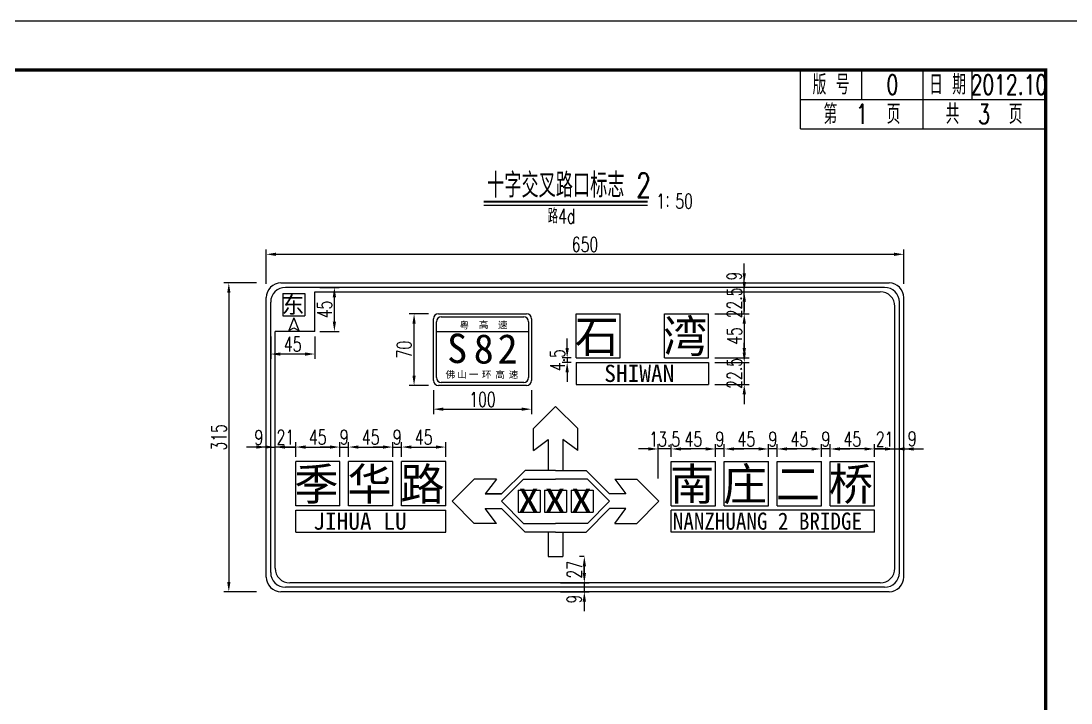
# Model space of a CAD drawing. Extents: x 9922 to 15217, y 1175 to 2938.
# Drawn here: x 13370.7 to 13584.8, y 1502 to 1641.1 of the extents above; entities that cross this region are included whole.
import ezdxf
from ezdxf.enums import TextEntityAlignment as Align

# ---------------------------------------------------------------- set-up
doc = ezdxf.new("R2010")
doc.units = 0
doc.header["$LTSCALE"] = 5
doc.header["$PDMODE"] = 32
doc.header["$PDSIZE"] = 0.3
doc.layers.get('0').update_dxf_attribs({"linetype": 'CONTINUOUS'})
doc.layers.get('DEFPOINTS').update_dxf_attribs({"linetype": 'CONTINUOUS'})
for name, color, linetype in [('2', 7, 'CONTINUOUS'), ('交通标志', 7, 'CONTINUOUS'), ('图框', 7, 'CONTINUOUS'), ('尺寸标注', 4, 'CONTINUOUS'), ('文字字符', 7, 'CONTINUOUS'), ('文字框', 8, 'CONTINUOUS'), ('汉字', 7, 'CONTINUOUS')]:
    doc.layers.add(name, color=color, linetype=linetype)
doc.styles.add('ht', font='SIMHEI.TTF', dxfattribs={"width": 0.4})
doc.styles.get("Standard").update_dxf_attribs({"font": 'simplex1.shx', "width": 0.7, "bigfont": 'hztxt.shx'})
doc.dimstyles.new('1：50', dxfattribs={"dimtxt": 3, "dimasz": 2, "dimexe": 1, "dimexo": 1, "dimgap": 0.5, "dimtad": 1, "dimdec": 3, "dimlfac": 5, "dimdsep": 46, "dimtxsty": 'Standard', "dimcen": 2, "dimclrd": 256, "dimclre": 256, "dimclrt": 256, "dimaunit": 1, "dimadec": 4, "dimazin": 0, "dimtfac": 1, "dimtdec": 3, "dimtix": 1, "dimtmove": 2, "dimatfit": 3, "dimfxl": 0, "dimtolj": 1, "dimtzin": 0, "dimlwd": 0, "dimlwe": 0, "dimarcsym": 0})

# ---------------------------------------------------------------- blocks, each defined once
blk = doc.blocks.new('*D188')
at = {"layer": 'DEFPOINTS', "color": 0, "linetype": 'Continuous'}
for p in [(10799.25, 1524.4), (10802.54, 1522.6), (13870.51, 1522.6)]:
    blk.add_point(p, dxfattribs=at)
at = {"layer": '尺寸标注', "linetype": 'Continuous', "lineweight": 0}
for p, q in [((10802.54, 1526.4), (10802.54, 1528.4)), ((10800.25, 1524.4), (10803.54, 1524.4)), ((10808.54, 1522.6), (10801.54, 1522.6)), ((10802.54, 1524.4), (10802.54, 1522.6)), ((10802.54, 1520.6), (10802.54, 1518.6))]:
    blk.add_line(p, q, dxfattribs=at)
at = {"layer": '尺寸标注', "linetype": 'Continuous'}
for points in [[(10802.2, 1526.4), (10802.87, 1526.4), (10802.54, 1524.4)], [(10802.2, 1520.6), (10802.87, 1520.6), (10802.54, 1522.6)]]:
    blk.add_solid(points, dxfattribs=at)
at = {"layer": '尺寸标注', "linetype": 'Continuous', "insert": (10800.45, 1521.31), "char_height": 3, "attachment_point": 5, "rotation": 90}
blk.add_mtext('\\A1;9', dxfattribs=at)
blk = doc.blocks.new('series')
at = {"width": 0.75}
for tag, height, p in [('页码', 4, (-35, -19)), ('图名', 5, (-220, -282)), ('图号', 5, (-20, -282))]:
    blk.add_attdef(tag, text='', height=height, dxfattribs=at).set_placement(p, align=Align.MIDDLE_CENTER)
blk = doc.blocks.new('*D290')
at = {"layer": 'DEFPOINTS', "color": 0, "linetype": 'Continuous'}
for p in [(13550.67, 1593.52), (13420.67, 1584.67), (13550.67, 1584.67)]:
    blk.add_point(p, dxfattribs=at)
at = {"layer": '尺寸标注', "linetype": 'Continuous', "lineweight": 0}
for p, q in [((13420.67, 1587.52), (13420.67, 1594.52)), ((13422.67, 1593.52), (13548.67, 1593.52)), ((13550.67, 1587.52), (13550.67, 1594.52))]:
    blk.add_line(p, q, dxfattribs=at)
at = {"layer": '尺寸标注', "linetype": 'Continuous'}
for points in [[(13422.67, 1593.86), (13422.67, 1593.19), (13420.67, 1593.52)], [(13548.67, 1593.86), (13548.67, 1593.19), (13550.67, 1593.52)]]:
    blk.add_solid(points, dxfattribs=at)
at = {"layer": '尺寸标注', "linetype": 'Continuous', "insert": (13485.67, 1595.52), "char_height": 3, "attachment_point": 5}
blk.add_mtext('\\A1;650', dxfattribs=at)
blk = doc.blocks.new('*D251')
at = {"layer": 'DEFPOINTS', "color": 0, "linetype": 'Continuous'}
for p in [(13419.66, 1587.67), (13413.03, 1524.67), (13419.66, 1524.67)]:
    blk.add_point(p, dxfattribs=at)
at = {"layer": '尺寸标注', "linetype": 'Continuous', "lineweight": 0}
for p, q in [((13418.66, 1587.67), (13412.03, 1587.67)), ((13413.03, 1585.67), (13413.03, 1526.67)), ((13418.66, 1524.67), (13412.03, 1524.67))]:
    blk.add_line(p, q, dxfattribs=at)
at = {"layer": '尺寸标注', "linetype": 'Continuous'}
for points in [[(13412.7, 1585.67), (13413.37, 1585.67), (13413.03, 1587.67)], [(13412.7, 1526.67), (13413.37, 1526.67), (13413.03, 1524.67)]]:
    blk.add_solid(points, dxfattribs=at)
at = {"layer": '尺寸标注', "linetype": 'Continuous', "insert": (13411.03, 1556.17), "char_height": 3, "attachment_point": 5, "rotation": 90}
blk.add_mtext('\\A1;315', dxfattribs=at)
blk = doc.blocks.new('*D291')
at = {"layer": 'DEFPOINTS', "color": 0, "linetype": 'Continuous'}
for p in [(13422.47, 1554.19), (13420.67, 1551.83), (13422.47, 1551.83)]:
    blk.add_point(p, dxfattribs=at)
at = {"layer": '尺寸标注', "linetype": 'Continuous', "lineweight": 0}
for p, q in [((13420.67, 1552.83), (13420.67, 1555.19)), ((13422.47, 1552.83), (13422.47, 1555.19)), ((13418.67, 1554.19), (13416.67, 1554.19)), ((13420.67, 1554.19), (13422.47, 1554.19)), ((13424.47, 1554.19), (13426.47, 1554.19))]:
    blk.add_line(p, q, dxfattribs=at)
at = {"layer": '尺寸标注', "linetype": 'Continuous'}
for points in [[(13418.67, 1554.52), (13418.67, 1553.86), (13420.67, 1554.19)], [(13424.47, 1554.52), (13424.47, 1553.86), (13422.47, 1554.19)]]:
    blk.add_solid(points, dxfattribs=at)
at = {"layer": '尺寸标注', "linetype": 'Continuous', "insert": (13419.15, 1556.12), "char_height": 3, "attachment_point": 5}
blk.add_mtext('\\A1;9', dxfattribs=at)
blk = doc.blocks.new('*D292')
at = {"layer": 'DEFPOINTS', "color": 0, "linetype": 'Continuous'}
for p in [(13422.47, 1554.19), (13422.47, 1551.22), (13426.67, 1551.22)]:
    blk.add_point(p, dxfattribs=at)
at = {"layer": '尺寸标注', "linetype": 'Continuous', "lineweight": 0}
for p, q in [((13422.47, 1552.22), (13422.47, 1555.19)), ((13426.67, 1552.22), (13426.67, 1555.19)), ((13420.47, 1554.19), (13418.47, 1554.19)), ((13426.67, 1554.19), (13422.47, 1554.19)), ((13428.67, 1554.19), (13430.67, 1554.19))]:
    blk.add_line(p, q, dxfattribs=at)
at = {"layer": '尺寸标注', "linetype": 'Continuous'}
for points in [[(13420.47, 1554.52), (13420.47, 1553.86), (13422.47, 1554.19)], [(13428.67, 1554.52), (13428.67, 1553.86), (13426.67, 1554.19)]]:
    blk.add_solid(points, dxfattribs=at)
at = {"layer": '尺寸标注', "linetype": 'Continuous', "insert": (13424.57, 1556.19), "char_height": 3, "attachment_point": 5}
blk.add_mtext('\\A1;21', dxfattribs=at)
blk = doc.blocks.new('*D293')
at = {"layer": 'DEFPOINTS', "color": 0, "linetype": 'Continuous'}
for p in [(13435.67, 1554.19), (13426.67, 1551.22), (13435.67, 1551.22)]:
    blk.add_point(p, dxfattribs=at)
at = {"layer": '尺寸标注', "linetype": 'Continuous', "lineweight": 0}
for p, q in [((13426.67, 1552.22), (13426.67, 1555.19)), ((13435.67, 1552.22), (13435.67, 1555.19)), ((13428.67, 1554.19), (13433.67, 1554.19))]:
    blk.add_line(p, q, dxfattribs=at)
at = {"layer": '尺寸标注', "linetype": 'Continuous'}
for points in [[(13428.67, 1554.52), (13428.67, 1553.86), (13426.67, 1554.19)], [(13433.67, 1554.52), (13433.67, 1553.86), (13435.67, 1554.19)]]:
    blk.add_solid(points, dxfattribs=at)
at = {"layer": '尺寸标注', "linetype": 'Continuous', "insert": (13431.17, 1556.19), "char_height": 3, "attachment_point": 5}
blk.add_mtext('\\A1;45', dxfattribs=at)
blk = doc.blocks.new('*D294')
at = {"layer": 'DEFPOINTS', "color": 0, "linetype": 'Continuous'}
for p in [(13437.47, 1554.19), (13435.67, 1551.22), (13437.47, 1551.22)]:
    blk.add_point(p, dxfattribs=at)
at = {"layer": '尺寸标注', "linetype": 'Continuous', "lineweight": 0}
for p, q in [((13435.67, 1552.22), (13435.67, 1555.19)), ((13437.47, 1552.22), (13437.47, 1555.19)), ((13433.67, 1554.19), (13431.67, 1554.19)), ((13435.67, 1554.19), (13437.47, 1554.19)), ((13439.47, 1554.19), (13441.47, 1554.19))]:
    blk.add_line(p, q, dxfattribs=at)
at = {"layer": '尺寸标注', "linetype": 'Continuous'}
for points in [[(13433.67, 1554.52), (13433.67, 1553.86), (13435.67, 1554.19)], [(13439.47, 1554.52), (13439.47, 1553.86), (13437.47, 1554.19)]]:
    blk.add_solid(points, dxfattribs=at)
at = {"layer": '尺寸标注', "linetype": 'Continuous', "insert": (13436.57, 1556.19), "char_height": 3, "attachment_point": 5}
blk.add_mtext('\\A1;9', dxfattribs=at)
blk = doc.blocks.new('*D295')
at = {"layer": 'DEFPOINTS', "color": 0, "linetype": 'Continuous'}
for p in [(13446.47, 1554.19), (13437.47, 1551.22), (13446.47, 1551.22)]:
    blk.add_point(p, dxfattribs=at)
at = {"layer": '尺寸标注', "linetype": 'Continuous', "lineweight": 0}
for p, q in [((13437.47, 1552.22), (13437.47, 1555.19)), ((13446.47, 1552.22), (13446.47, 1555.19)), ((13439.47, 1554.19), (13444.47, 1554.19))]:
    blk.add_line(p, q, dxfattribs=at)
at = {"layer": '尺寸标注', "linetype": 'Continuous'}
for points in [[(13439.47, 1554.52), (13439.47, 1553.86), (13437.47, 1554.19)], [(13444.47, 1554.52), (13444.47, 1553.86), (13446.47, 1554.19)]]:
    blk.add_solid(points, dxfattribs=at)
at = {"layer": '尺寸标注', "linetype": 'Continuous', "insert": (13441.97, 1556.19), "char_height": 3, "attachment_point": 5}
blk.add_mtext('\\A1;45', dxfattribs=at)
blk = doc.blocks.new('*D296')
at = {"layer": 'DEFPOINTS', "color": 0, "linetype": 'Continuous'}
for p in [(13448.27, 1554.19), (13446.47, 1551.22), (13448.27, 1551.22)]:
    blk.add_point(p, dxfattribs=at)
at = {"layer": '尺寸标注', "linetype": 'Continuous', "lineweight": 0}
for p, q in [((13446.47, 1552.22), (13446.47, 1555.19)), ((13448.27, 1552.22), (13448.27, 1555.19)), ((13444.47, 1554.19), (13442.47, 1554.19)), ((13446.47, 1554.19), (13448.27, 1554.19)), ((13450.27, 1554.19), (13452.27, 1554.19))]:
    blk.add_line(p, q, dxfattribs=at)
at = {"layer": '尺寸标注', "linetype": 'Continuous'}
for points in [[(13444.47, 1554.52), (13444.47, 1553.86), (13446.47, 1554.19)], [(13450.27, 1554.52), (13450.27, 1553.86), (13448.27, 1554.19)]]:
    blk.add_solid(points, dxfattribs=at)
at = {"layer": '尺寸标注', "linetype": 'Continuous', "insert": (13447.37, 1556.19), "char_height": 3, "attachment_point": 5}
blk.add_mtext('\\A1;9', dxfattribs=at)
blk = doc.blocks.new('*D297')
at = {"layer": 'DEFPOINTS', "color": 0, "linetype": 'Continuous'}
for p in [(13457.27, 1554.19), (13448.27, 1551.22), (13457.27, 1551.22)]:
    blk.add_point(p, dxfattribs=at)
at = {"layer": '尺寸标注', "linetype": 'Continuous', "lineweight": 0}
for p, q in [((13448.27, 1552.22), (13448.27, 1555.19)), ((13457.27, 1552.22), (13457.27, 1555.19)), ((13450.27, 1554.19), (13455.27, 1554.19))]:
    blk.add_line(p, q, dxfattribs=at)
at = {"layer": '尺寸标注', "linetype": 'Continuous'}
for points in [[(13450.27, 1554.52), (13450.27, 1553.86), (13448.27, 1554.19)], [(13455.27, 1554.52), (13455.27, 1553.86), (13457.27, 1554.19)]]:
    blk.add_solid(points, dxfattribs=at)
at = {"layer": '尺寸标注', "linetype": 'Continuous', "insert": (13452.77, 1556.19), "char_height": 3, "attachment_point": 5}
blk.add_mtext('\\A1;45', dxfattribs=at)
blk = doc.blocks.new('*D298')
at = {"layer": 'DEFPOINTS', "color": 0, "linetype": 'Continuous'}
for p in [(13485.53, 1531.87), (13479.67, 1526.47), (13485.53, 1526.47)]:
    blk.add_point(p, dxfattribs=at)
at = {"layer": '尺寸标注', "linetype": 'Continuous', "lineweight": 0}
for p, q in [((13485.53, 1531.87), (13484.53, 1531.87)), ((13485.53, 1529.87), (13485.53, 1528.47)), ((13480.67, 1526.47), (13486.53, 1526.47))]:
    blk.add_line(p, q, dxfattribs=at)
at = {"layer": '尺寸标注', "linetype": 'Continuous'}
for points in [[(13485.2, 1529.87), (13485.87, 1529.87), (13485.53, 1531.87)], [(13485.2, 1528.47), (13485.87, 1528.47), (13485.53, 1526.47)]]:
    blk.add_solid(points, dxfattribs=at)
at = {"layer": '尺寸标注', "linetype": 'Continuous', "insert": (13483.53, 1529.17), "char_height": 3, "attachment_point": 5, "rotation": 90}
blk.add_mtext('\\A1;27', dxfattribs=at)
blk = doc.blocks.new('*D299')
at = {"layer": 'DEFPOINTS', "color": 0, "linetype": 'Continuous'}
for p in [(13479.67, 1524.67), (13485.53, 1526.47), (13485.53, 1524.67)]:
    blk.add_point(p, dxfattribs=at)
at = {"layer": '尺寸标注', "linetype": 'Continuous', "lineweight": 0}
for p, q in [((13485.53, 1528.47), (13485.53, 1530.47)), ((13480.67, 1524.67), (13486.53, 1524.67)), ((13485.53, 1526.47), (13484.53, 1526.47)), ((13485.53, 1526.47), (13485.53, 1524.67)), ((13485.53, 1522.67), (13485.53, 1520.67))]:
    blk.add_line(p, q, dxfattribs=at)
at = {"layer": '尺寸标注', "linetype": 'Continuous'}
for points in [[(13485.2, 1528.47), (13485.87, 1528.47), (13485.53, 1526.47)], [(13485.2, 1522.67), (13485.87, 1522.67), (13485.53, 1524.67)]]:
    blk.add_solid(points, dxfattribs=at)
at = {"layer": '尺寸标注', "linetype": 'Continuous', "insert": (13483.45, 1523.18), "char_height": 3, "attachment_point": 5, "rotation": 90}
blk.add_mtext('\\A1;9', dxfattribs=at)
blk = doc.blocks.new('*D300')
at = {"layer": 'DEFPOINTS', "color": 0, "linetype": 'Continuous'}
for p in [(13510.86, 1585.87), (13518.14, 1585.87), (13510.86, 1581.37)]:
    blk.add_point(p, dxfattribs=at)
at = {"layer": '尺寸标注', "linetype": 'Continuous', "lineweight": 0}
for p, q in [((13518.14, 1587.87), (13518.14, 1589.87)), ((13512.14, 1585.87), (13519.14, 1585.87)), ((13518.14, 1581.37), (13518.14, 1585.87)), ((13512.14, 1581.37), (13519.14, 1581.37)), ((13518.14, 1579.37), (13518.14, 1577.37))]:
    blk.add_line(p, q, dxfattribs=at)
at = {"layer": '尺寸标注', "linetype": 'Continuous'}
for points in [[(13517.81, 1587.87), (13518.48, 1587.87), (13518.14, 1585.87)], [(13517.81, 1579.37), (13518.48, 1579.37), (13518.14, 1581.37)]]:
    blk.add_solid(points, dxfattribs=at)
at = {"layer": '尺寸标注', "linetype": 'Continuous', "insert": (13516.14, 1583.62), "char_height": 3, "attachment_point": 5, "rotation": 90}
blk.add_mtext('\\A1;22.5', dxfattribs=at)
blk = doc.blocks.new('*D301')
at = {"layer": 'DEFPOINTS', "color": 0, "linetype": 'Continuous'}
for p in [(13510.86, 1581.37), (13510.86, 1572.37), (13518.14, 1572.37)]:
    blk.add_point(p, dxfattribs=at)
at = {"layer": '尺寸标注', "linetype": 'Continuous', "lineweight": 0}
for p, q in [((13512.14, 1581.37), (13519.14, 1581.37)), ((13518.14, 1579.37), (13518.14, 1574.37)), ((13512.14, 1572.37), (13519.14, 1572.37))]:
    blk.add_line(p, q, dxfattribs=at)
at = {"layer": '尺寸标注', "linetype": 'Continuous'}
for points in [[(13517.81, 1579.37), (13518.48, 1579.37), (13518.14, 1581.37)], [(13517.81, 1574.37), (13518.48, 1574.37), (13518.14, 1572.37)]]:
    blk.add_solid(points, dxfattribs=at)
at = {"layer": '尺寸标注', "linetype": 'Continuous', "insert": (13516.14, 1576.87), "char_height": 3, "attachment_point": 5, "rotation": 90}
blk.add_mtext('\\A1;45', dxfattribs=at)
blk = doc.blocks.new('*D302')
at = {"layer": 'DEFPOINTS', "color": 0, "linetype": 'Continuous'}
for p in [(13510.86, 1571.47), (13510.86, 1566.97), (13518.14, 1566.97)]:
    blk.add_point(p, dxfattribs=at)
at = {"layer": '尺寸标注', "linetype": 'Continuous', "lineweight": 0}
for p, q in [((13518.14, 1573.47), (13518.14, 1575.47)), ((13512.14, 1571.47), (13519.14, 1571.47)), ((13518.14, 1571.47), (13518.14, 1566.97)), ((13512.14, 1566.97), (13519.14, 1566.97)), ((13518.14, 1564.97), (13518.14, 1562.97))]:
    blk.add_line(p, q, dxfattribs=at)
at = {"layer": '尺寸标注', "linetype": 'Continuous'}
for points in [[(13517.81, 1573.47), (13518.48, 1573.47), (13518.14, 1571.47)], [(13517.81, 1564.97), (13518.48, 1564.97), (13518.14, 1566.97)]]:
    blk.add_solid(points, dxfattribs=at)
at = {"layer": '尺寸标注', "linetype": 'Continuous', "insert": (13516.14, 1569.22), "char_height": 3, "attachment_point": 5, "rotation": 90}
blk.add_mtext('\\A1;22.5', dxfattribs=at)
blk = doc.blocks.new('*D303')
at = {"layer": 'DEFPOINTS', "color": 0, "linetype": 'Continuous'}
for p in [(13483.86, 1572.37), (13482.03, 1571.47), (13483.86, 1571.47)]:
    blk.add_point(p, dxfattribs=at)
at = {"layer": '尺寸标注', "linetype": 'Continuous', "lineweight": 0}
for p, q in [((13482.03, 1574.37), (13482.03, 1576.37)), ((13482.86, 1572.37), (13481.03, 1572.37)), ((13482.03, 1572.37), (13482.03, 1571.47)), ((13482.86, 1571.47), (13481.03, 1571.47)), ((13482.03, 1569.47), (13482.03, 1567.47))]:
    blk.add_line(p, q, dxfattribs=at)
at = {"layer": '尺寸标注', "linetype": 'Continuous'}
for points in [[(13481.69, 1574.37), (13482.36, 1574.37), (13482.03, 1572.37)], [(13481.69, 1569.47), (13482.36, 1569.47), (13482.03, 1571.47)]]:
    blk.add_solid(points, dxfattribs=at)
at = {"layer": '尺寸标注', "linetype": 'Continuous', "insert": (13480.03, 1571.92), "char_height": 3, "attachment_point": 5, "rotation": 90}
blk.add_mtext('\\A1;4.5', dxfattribs=at)
blk = doc.blocks.new('*D252')
at = {"layer": 'DEFPOINTS', "color": 0, "linetype": 'Continuous'}
for p in [(13450.81, 1581.37), (13454.76, 1581.37), (13454.76, 1566.78)]:
    blk.add_point(p, dxfattribs=at)
at = {"layer": '尺寸标注', "linetype": 'Continuous', "lineweight": 0}
for p, q in [((13453.76, 1581.37), (13449.81, 1581.37)), ((13450.81, 1568.78), (13450.81, 1579.37)), ((13453.76, 1566.78), (13449.81, 1566.78))]:
    blk.add_line(p, q, dxfattribs=at)
at = {"layer": '尺寸标注', "linetype": 'Continuous'}
for points in [[(13450.48, 1579.37), (13451.14, 1579.37), (13450.81, 1581.37)], [(13450.48, 1568.78), (13451.14, 1568.78), (13450.81, 1566.78)]]:
    blk.add_solid(points, dxfattribs=at)
at = {"layer": '尺寸标注', "linetype": 'Continuous', "insert": (13448.81, 1574.08), "char_height": 3, "attachment_point": 5, "rotation": 90}
blk.add_mtext('\\A1;70', dxfattribs=at)
blk = doc.blocks.new('*D253')
at = {"layer": 'DEFPOINTS', "color": 0, "linetype": 'Continuous'}
for p in [(13454.76, 1566.78), (13474.76, 1566.77), (13474.76, 1561.92)]:
    blk.add_point(p, dxfattribs=at)
at = {"layer": '尺寸标注', "linetype": 'Continuous', "lineweight": 0}
for p, q in [((13454.76, 1565.78), (13454.76, 1560.92)), ((13474.76, 1565.77), (13474.76, 1560.92)), ((13456.76, 1561.92), (13472.76, 1561.92))]:
    blk.add_line(p, q, dxfattribs=at)
at = {"layer": '尺寸标注', "linetype": 'Continuous'}
for points in [[(13456.76, 1562.25), (13456.76, 1561.59), (13454.76, 1561.92)], [(13472.76, 1562.25), (13472.76, 1561.59), (13474.76, 1561.92)]]:
    blk.add_solid(points, dxfattribs=at)
at = {"layer": '尺寸标注', "linetype": 'Continuous', "insert": (13464.76, 1563.92), "char_height": 3, "attachment_point": 5}
blk.add_mtext('\\A1;100', dxfattribs=at)
blk = doc.blocks.new('*D304')
at = {"layer": 'DEFPOINTS', "color": 0, "linetype": 'Continuous'}
for p in [(13430.57, 1586.77), (13434.56, 1586.77), (13430.57, 1577.77)]:
    blk.add_point(p, dxfattribs=at)
at = {"layer": '尺寸标注', "linetype": 'Continuous', "lineweight": 0}
for p, q in [((13431.57, 1586.77), (13435.56, 1586.77)), ((13434.56, 1579.77), (13434.56, 1584.77)), ((13431.57, 1577.77), (13435.56, 1577.77))]:
    blk.add_line(p, q, dxfattribs=at)
at = {"layer": '尺寸标注', "linetype": 'Continuous'}
for points in [[(13434.23, 1584.77), (13434.89, 1584.77), (13434.56, 1586.77)], [(13434.23, 1579.77), (13434.89, 1579.77), (13434.56, 1577.77)]]:
    blk.add_solid(points, dxfattribs=at)
at = {"layer": '尺寸标注', "linetype": 'Continuous', "insert": (13432.56, 1582.27), "char_height": 3, "attachment_point": 5, "rotation": 90}
blk.add_mtext('\\A1;45', dxfattribs=at)
blk = doc.blocks.new('*D305')
at = {"layer": 'DEFPOINTS', "color": 0, "linetype": 'Continuous'}
for p in [(13421.57, 1577.77), (13430.57, 1577.77), (13421.57, 1573.17)]:
    blk.add_point(p, dxfattribs=at)
at = {"layer": '尺寸标注', "linetype": 'Continuous', "lineweight": 0}
for p, q in [((13421.57, 1576.77), (13421.57, 1572.17)), ((13430.57, 1576.77), (13430.57, 1572.17)), ((13428.57, 1573.17), (13423.57, 1573.17))]:
    blk.add_line(p, q, dxfattribs=at)
at = {"layer": '尺寸标注', "linetype": 'Continuous'}
for points in [[(13423.57, 1573.5), (13423.57, 1572.83), (13421.57, 1573.17)], [(13428.57, 1573.5), (13428.57, 1572.83), (13430.57, 1573.17)]]:
    blk.add_solid(points, dxfattribs=at)
at = {"layer": '尺寸标注', "linetype": 'Continuous', "insert": (13426.07, 1575.17), "char_height": 3, "attachment_point": 5}
blk.add_mtext('\\A1;45', dxfattribs=at)
blk = doc.blocks.new('*D259')
at = {"layer": 'DEFPOINTS', "color": 0, "linetype": 'Continuous'}
for p in [(13510.67, 1587.67), (13518.14, 1587.67), (13510.67, 1585.87)]:
    blk.add_point(p, dxfattribs=at)
at = {"layer": '尺寸标注', "linetype": 'Continuous', "lineweight": 0}
for p, q in [((13518.14, 1589.67), (13518.14, 1591.67)), ((13512.14, 1587.67), (13519.14, 1587.67)), ((13518.14, 1585.87), (13518.14, 1587.67)), ((13512.14, 1585.87), (13519.14, 1585.87)), ((13518.14, 1583.87), (13518.14, 1581.87))]:
    blk.add_line(p, q, dxfattribs=at)
at = {"layer": '尺寸标注', "linetype": 'Continuous'}
for points in [[(13517.81, 1589.67), (13518.48, 1589.67), (13518.14, 1587.67)], [(13517.81, 1583.87), (13518.48, 1583.87), (13518.14, 1585.87)]]:
    blk.add_solid(points, dxfattribs=at)
at = {"layer": '尺寸标注', "linetype": 'Continuous', "insert": (13516.11, 1589.08), "char_height": 3, "attachment_point": 5, "rotation": 90}
blk.add_mtext('\\A1;9', dxfattribs=at)
blk = doc.blocks.new('123')
at = {"layer": '图框'}
blk.add_lwpolyline([(10930.16, 1893.64), (10930.16, 2190.64), (10510.16, 2190.64), (10510.16, 1893.64)], close=True, dxfattribs=at)
blk = doc.blocks.new('*D439')
at = {"layer": 'DEFPOINTS', "color": 0, "linetype": 'Continuous'}
for p in [(13548.87, 1553.8), (13544.67, 1551.22), (13548.87, 1551.22)]:
    blk.add_point(p, dxfattribs=at)
at = {"layer": '尺寸标注', "linetype": 'Continuous', "lineweight": 0}
for p, q in [((13544.67, 1552.22), (13544.67, 1554.8)), ((13548.87, 1552.22), (13548.87, 1554.8)), ((13542.67, 1553.8), (13540.67, 1553.8)), ((13544.67, 1553.8), (13548.87, 1553.8)), ((13550.87, 1553.8), (13552.87, 1553.8))]:
    blk.add_line(p, q, dxfattribs=at)
at = {"layer": '尺寸标注', "linetype": 'Continuous'}
for points in [[(13542.67, 1554.13), (13542.67, 1553.47), (13544.67, 1553.8)], [(13550.87, 1554.13), (13550.87, 1553.47), (13548.87, 1553.8)]]:
    blk.add_solid(points, dxfattribs=at)
at = {"layer": '尺寸标注', "linetype": 'Continuous', "insert": (13546.77, 1555.8), "char_height": 3, "attachment_point": 5}
blk.add_mtext('\\A1;21', dxfattribs=at)
blk = doc.blocks.new('*D440')
at = {"layer": 'DEFPOINTS', "color": 0, "linetype": 'Continuous'}
for p in [(13535.67, 1553.8), (13535.67, 1551.22), (13544.67, 1551.22)]:
    blk.add_point(p, dxfattribs=at)
at = {"layer": '尺寸标注', "linetype": 'Continuous', "lineweight": 0}
for p, q in [((13535.67, 1552.22), (13535.67, 1554.8)), ((13544.67, 1552.22), (13544.67, 1554.8)), ((13542.67, 1553.8), (13537.67, 1553.8))]:
    blk.add_line(p, q, dxfattribs=at)
at = {"layer": '尺寸标注', "linetype": 'Continuous'}
for points in [[(13537.67, 1554.13), (13537.67, 1553.47), (13535.67, 1553.8)], [(13542.67, 1554.13), (13542.67, 1553.47), (13544.67, 1553.8)]]:
    blk.add_solid(points, dxfattribs=at)
at = {"layer": '尺寸标注', "linetype": 'Continuous', "insert": (13540.17, 1555.8), "char_height": 3, "attachment_point": 5}
blk.add_mtext('\\A1;45', dxfattribs=at)
blk = doc.blocks.new('*D441')
at = {"layer": 'DEFPOINTS', "color": 0, "linetype": 'Continuous'}
for p in [(13533.87, 1553.8), (13533.87, 1551.22), (13535.67, 1551.22)]:
    blk.add_point(p, dxfattribs=at)
at = {"layer": '尺寸标注', "linetype": 'Continuous', "lineweight": 0}
for p, q in [((13533.87, 1552.22), (13533.87, 1554.8)), ((13535.67, 1552.22), (13535.67, 1554.8)), ((13531.87, 1553.8), (13529.87, 1553.8)), ((13535.67, 1553.8), (13533.87, 1553.8)), ((13537.67, 1553.8), (13539.67, 1553.8))]:
    blk.add_line(p, q, dxfattribs=at)
at = {"layer": '尺寸标注', "linetype": 'Continuous'}
for points in [[(13531.87, 1554.13), (13531.87, 1553.47), (13533.87, 1553.8)], [(13537.67, 1554.13), (13537.67, 1553.47), (13535.67, 1553.8)]]:
    blk.add_solid(points, dxfattribs=at)
at = {"layer": '尺寸标注', "linetype": 'Continuous', "insert": (13534.77, 1555.8), "char_height": 3, "attachment_point": 5}
blk.add_mtext('\\A1;9', dxfattribs=at)
blk = doc.blocks.new('*D442')
at = {"layer": 'DEFPOINTS', "color": 0, "linetype": 'Continuous'}
for p in [(13524.87, 1553.8), (13524.87, 1551.22), (13533.87, 1551.22)]:
    blk.add_point(p, dxfattribs=at)
at = {"layer": '尺寸标注', "linetype": 'Continuous', "lineweight": 0}
for p, q in [((13524.87, 1552.22), (13524.87, 1554.8)), ((13533.87, 1552.22), (13533.87, 1554.8)), ((13531.87, 1553.8), (13526.87, 1553.8))]:
    blk.add_line(p, q, dxfattribs=at)
at = {"layer": '尺寸标注', "linetype": 'Continuous'}
for points in [[(13526.87, 1554.13), (13526.87, 1553.47), (13524.87, 1553.8)], [(13531.87, 1554.13), (13531.87, 1553.47), (13533.87, 1553.8)]]:
    blk.add_solid(points, dxfattribs=at)
at = {"layer": '尺寸标注', "linetype": 'Continuous', "insert": (13529.37, 1555.8), "char_height": 3, "attachment_point": 5}
blk.add_mtext('\\A1;45', dxfattribs=at)
blk = doc.blocks.new('*D443')
at = {"layer": 'DEFPOINTS', "color": 0, "linetype": 'Continuous'}
for p in [(13523.07, 1553.8), (13523.07, 1551.22), (13524.87, 1551.22)]:
    blk.add_point(p, dxfattribs=at)
at = {"layer": '尺寸标注', "linetype": 'Continuous', "lineweight": 0}
for p, q in [((13523.07, 1552.22), (13523.07, 1554.8)), ((13524.87, 1552.22), (13524.87, 1554.8)), ((13521.07, 1553.8), (13519.07, 1553.8)), ((13524.87, 1553.8), (13523.07, 1553.8)), ((13526.87, 1553.8), (13528.87, 1553.8))]:
    blk.add_line(p, q, dxfattribs=at)
at = {"layer": '尺寸标注', "linetype": 'Continuous'}
for points in [[(13521.07, 1554.13), (13521.07, 1553.47), (13523.07, 1553.8)], [(13526.87, 1554.13), (13526.87, 1553.47), (13524.87, 1553.8)]]:
    blk.add_solid(points, dxfattribs=at)
at = {"layer": '尺寸标注', "linetype": 'Continuous', "insert": (13523.97, 1555.8), "char_height": 3, "attachment_point": 5}
blk.add_mtext('\\A1;9', dxfattribs=at)
blk = doc.blocks.new('*D444')
at = {"layer": 'DEFPOINTS', "color": 0, "linetype": 'Continuous'}
for p in [(13514.07, 1553.8), (13514.07, 1551.22), (13523.07, 1551.22)]:
    blk.add_point(p, dxfattribs=at)
at = {"layer": '尺寸标注', "linetype": 'Continuous', "lineweight": 0}
for p, q in [((13514.07, 1552.22), (13514.07, 1554.8)), ((13523.07, 1552.22), (13523.07, 1554.8)), ((13521.07, 1553.8), (13516.07, 1553.8))]:
    blk.add_line(p, q, dxfattribs=at)
at = {"layer": '尺寸标注', "linetype": 'Continuous'}
for points in [[(13516.07, 1554.13), (13516.07, 1553.47), (13514.07, 1553.8)], [(13521.07, 1554.13), (13521.07, 1553.47), (13523.07, 1553.8)]]:
    blk.add_solid(points, dxfattribs=at)
at = {"layer": '尺寸标注', "linetype": 'Continuous', "insert": (13518.57, 1555.8), "char_height": 3, "attachment_point": 5}
blk.add_mtext('\\A1;45', dxfattribs=at)
blk = doc.blocks.new('*D445')
at = {"layer": 'DEFPOINTS', "color": 0, "linetype": 'Continuous'}
for p in [(13512.27, 1553.8), (13512.27, 1551.22), (13514.07, 1551.22)]:
    blk.add_point(p, dxfattribs=at)
at = {"layer": '尺寸标注', "linetype": 'Continuous', "lineweight": 0}
for p, q in [((13512.27, 1552.22), (13512.27, 1554.8)), ((13514.07, 1552.22), (13514.07, 1554.8)), ((13510.27, 1553.8), (13508.27, 1553.8)), ((13514.07, 1553.8), (13512.27, 1553.8)), ((13516.07, 1553.8), (13518.07, 1553.8))]:
    blk.add_line(p, q, dxfattribs=at)
at = {"layer": '尺寸标注', "linetype": 'Continuous'}
for points in [[(13510.27, 1554.13), (13510.27, 1553.47), (13512.27, 1553.8)], [(13516.07, 1554.13), (13516.07, 1553.47), (13514.07, 1553.8)]]:
    blk.add_solid(points, dxfattribs=at)
at = {"layer": '尺寸标注', "linetype": 'Continuous', "insert": (13513.17, 1555.8), "char_height": 3, "attachment_point": 5}
blk.add_mtext('\\A1;9', dxfattribs=at)
blk = doc.blocks.new('*D446')
at = {"layer": 'DEFPOINTS', "color": 0, "linetype": 'Continuous'}
for p in [(13503.27, 1553.8), (13503.27, 1551.22), (13512.27, 1551.22)]:
    blk.add_point(p, dxfattribs=at)
at = {"layer": '尺寸标注', "linetype": 'Continuous', "lineweight": 0}
for p, q in [((13503.27, 1552.22), (13503.27, 1554.8)), ((13512.27, 1552.22), (13512.27, 1554.8)), ((13510.27, 1553.8), (13505.27, 1553.8))]:
    blk.add_line(p, q, dxfattribs=at)
at = {"layer": '尺寸标注', "linetype": 'Continuous'}
for points in [[(13505.27, 1554.13), (13505.27, 1553.47), (13503.27, 1553.8)], [(13510.27, 1554.13), (13510.27, 1553.47), (13512.27, 1553.8)]]:
    blk.add_solid(points, dxfattribs=at)
at = {"layer": '尺寸标注', "linetype": 'Continuous', "insert": (13507.77, 1555.8), "char_height": 3, "attachment_point": 5}
blk.add_mtext('\\A1;45', dxfattribs=at)
blk = doc.blocks.new('*D447')
at = {"layer": 'DEFPOINTS', "color": 0, "linetype": 'Continuous'}
for p in [(13500.57, 1553.8), (13503.27, 1551.22), (13500.57, 1543.12)]:
    blk.add_point(p, dxfattribs=at)
at = {"layer": '尺寸标注', "linetype": 'Continuous', "lineweight": 0}
for p, q in [((13500.57, 1547.8), (13500.57, 1554.8)), ((13503.27, 1552.22), (13503.27, 1554.8)), ((13498.57, 1553.8), (13496.57, 1553.8)), ((13503.27, 1553.8), (13500.57, 1553.8)), ((13505.27, 1553.8), (13507.27, 1553.8))]:
    blk.add_line(p, q, dxfattribs=at)
at = {"layer": '尺寸标注', "linetype": 'Continuous'}
for points in [[(13498.57, 1554.13), (13498.57, 1553.47), (13500.57, 1553.8)], [(13505.27, 1554.13), (13505.27, 1553.47), (13503.27, 1553.8)]]:
    blk.add_solid(points, dxfattribs=at)
at = {"layer": '尺寸标注', "linetype": 'Continuous', "insert": (13501.92, 1555.8), "char_height": 3, "attachment_point": 5}
blk.add_mtext('\\A1;13.5', dxfattribs=at)
blk = doc.blocks.new('*D438')
at = {"layer": 'DEFPOINTS', "color": 0, "linetype": 'Continuous'}
for p in [(13550.67, 1553.8), (13548.87, 1551.31), (13550.67, 1551.31)]:
    blk.add_point(p, dxfattribs=at)
at = {"layer": '尺寸标注', "linetype": 'Continuous', "lineweight": 0}
for p, q in [((13548.87, 1552.31), (13548.87, 1554.8)), ((13550.67, 1552.31), (13550.67, 1554.8)), ((13546.87, 1553.8), (13544.87, 1553.8)), ((13548.87, 1553.8), (13550.67, 1553.8)), ((13552.67, 1553.8), (13554.67, 1553.8))]:
    blk.add_line(p, q, dxfattribs=at)
at = {"layer": '尺寸标注', "linetype": 'Continuous'}
for points in [[(13546.87, 1554.13), (13546.87, 1553.47), (13548.87, 1553.8)], [(13552.67, 1554.13), (13552.67, 1553.47), (13550.67, 1553.8)]]:
    blk.add_solid(points, dxfattribs=at)
at = {"layer": '尺寸标注', "linetype": 'Continuous', "insert": (13552.41, 1555.86), "char_height": 3, "attachment_point": 5}
blk.add_mtext('\\A1;9', dxfattribs=at)

msp = doc.modelspace()

# ---------------------------------------------------------------- linework, layer by layer
at = {"layer": '交通标志', "linetype": 'Continuous'}
for p, q in [((13423.67054, 1587.67326), (13547.67054, 1587.67326)), ((13546.77054, 1586.77326), (13424.57054, 1586.77326)), ((13420.67054, 1527.67326), (13420.67054, 1584.67326)), ((13430.57054, 1585.87326), (13545.87054, 1585.87326)), ((13430.57054, 1577.77326), (13430.57054, 1585.87326)), ((13550.67054, 1527.67326), (13550.67054, 1584.67326)), ((13421.57054, 1528.57326), (13421.57054, 1583.77326)), ((13548.87054, 1529.47326), (13548.87054, 1582.87326)), ((13549.77054, 1528.57326), (13549.77054, 1583.77326)), ((13426.28483, 1580.57621), (13425.27093, 1577.99536)), ((13426.28483, 1580.57621), (13427.29872, 1577.99536)), ((13454.76434, 1567.77326), (13454.76434, 1580.37326)), ((13455.76434, 1581.37326), (13473.76434, 1581.37326)), ((13456.36434, 1580.77326), (13473.16434, 1580.77326)), ((13474.76434, 1580.37326), (13474.76434, 1567.77326)), ((13425.27093, 1577.99536), (13426.28483, 1578.4913)), ((13426.28483, 1578.4913), (13427.29872, 1577.99536)), ((13455.36434, 1568.37326), (13455.36434, 1579.77326)), ((13474.16434, 1579.77326), (13474.16434, 1568.37326)), ((13430.57054, 1577.77326), (13422.47054, 1577.77326)), ((13422.47054, 1529.47326), (13422.47054, 1577.77326)), ((13455.36434, 1577.77326), (13474.16434, 1577.77326)), ((13473.16434, 1567.37326), (13456.36434, 1567.37326)), ((13473.76434, 1566.77326), (13455.76434, 1566.77326)), ((13479.67054, 1562.47326), (13475.17054, 1557.97326)), ((13479.67054, 1562.47326), (13484.17054, 1557.97326)), ((13475.17054, 1553.47326), (13475.17054, 1557.97326)), ((13484.17054, 1553.47326), (13484.17054, 1557.97326)), ((13475.17054, 1553.47326), (13478.17054, 1555.72326)), ((13478.17054, 1555.72326), (13478.17054, 1549.42326)), ((13481.17054, 1555.72326), (13481.17054, 1549.42326)), ((13484.17054, 1553.47326), (13481.17054, 1555.72326)), ((13468.64554, 1544.62326), (13473.44554, 1549.42326)), ((13479.67054, 1549.42326), (13473.44554, 1549.42326)), ((13479.67054, 1549.42326), (13485.89554, 1549.42326)), ((13490.69554, 1544.62326), (13485.89554, 1549.42326)), ((13458.59054, 1543.12326), (13463.09054, 1547.62326)), ((13467.59054, 1547.62326), (13463.09054, 1547.62326)), ((13467.59054, 1547.62326), (13463.09054, 1547.62326)), ((13467.59054, 1547.62326), (13465.34054, 1544.62326)), ((13468.64554, 1543.12326), (13473.14554, 1547.62326)), ((13473.14554, 1547.62326), (13479.67054, 1547.62326)), ((13473.14554, 1547.62326), (13479.67054, 1547.62326)), ((13486.19554, 1547.62326), (13479.67054, 1547.62326)), ((13490.69554, 1543.12326), (13486.19554, 1547.62326)), ((13491.75054, 1547.62326), (13496.25054, 1547.62326)), ((13491.75054, 1547.62326), (13496.25054, 1547.62326)), ((13491.75054, 1547.62326), (13494.00054, 1544.62326)), ((13500.75054, 1543.12326), (13496.25054, 1547.62326)), ((13465.34054, 1544.62326), (13468.64554, 1544.62326)), ((13494.00054, 1544.62326), (13490.69554, 1544.62326)), ((13458.59054, 1543.12326), (13463.09054, 1538.62326)), ((13468.64554, 1543.12326), (13473.14554, 1538.62326)), ((13490.69554, 1543.12326), (13486.19554, 1538.62326)), ((13500.75054, 1543.12326), (13496.25054, 1538.62326)), ((13465.34054, 1541.62326), (13468.64554, 1541.62326)), ((13467.59054, 1538.62326), (13465.34054, 1541.62326)), ((13468.64554, 1541.62326), (13473.44554, 1536.82326)), ((13490.69554, 1541.62326), (13485.89554, 1536.82326)), ((13494.00054, 1541.62326), (13490.69554, 1541.62326)), ((13491.75054, 1538.62326), (13494.00054, 1541.62326)), ((13467.59054, 1538.62326), (13463.09054, 1538.62326)), ((13467.59054, 1538.62326), (13463.09054, 1538.62326)), ((13473.14554, 1538.62326), (13479.67054, 1538.62326)), ((13486.19554, 1538.62326), (13479.67054, 1538.62326)), ((13491.75054, 1538.62326), (13496.25054, 1538.62326)), ((13491.75054, 1538.62326), (13496.25054, 1538.62326)), ((13479.67054, 1536.82326), (13473.44554, 1536.82326)), ((13478.17054, 1536.82326), (13478.17054, 1531.87326)), ((13479.67054, 1536.82326), (13485.89554, 1536.82326)), ((13481.17054, 1536.82326), (13481.17054, 1531.87326)), ((13478.17054, 1531.87326), (13481.17054, 1531.87326)), ((13547.67054, 1524.67326), (13423.67054, 1524.67326)), ((13546.77054, 1525.57326), (13424.57054, 1525.57326)), ((13545.87054, 1526.47326), (13425.47054, 1526.47326))]:
    msp.add_line(p, q, dxfattribs=at)
for centre, radius, start, end in [((13423.67054, 1584.67326), 3, 90, 180), ((13424.57054, 1583.77326), 3, 90, 180), ((13546.77054, 1583.77326), 3, 0, 90), ((13547.67054, 1584.67326), 3, 0, 90), ((13545.87054, 1582.87326), 3, 0, 90), ((13455.76434, 1580.37326), 1, 90, 180), ((13456.36434, 1579.77326), 1, 90, 180), ((13473.16434, 1579.77326), 1, 0, 90), ((13473.76434, 1580.37326), 1, 0, 90), ((13455.76434, 1567.77326), 1, 180, 270), ((13456.36434, 1568.37326), 1, 180, 270), ((13473.16434, 1568.37326), 1, 270, 0), ((13473.76434, 1567.77326), 1, 270, 0), ((13425.47054, 1529.47326), 3, 180, 270), ((13545.87054, 1529.47326), 3, 270, 0), ((13423.67054, 1527.67326), 3, 180, 270), ((13424.57054, 1528.57326), 3, 180, 270), ((13546.77054, 1528.57326), 3, 270, 0), ((13547.67054, 1527.67326), 3, 270, 0)]:
    msp.add_arc(centre, radius, start, end, dxfattribs=at)
at = {"layer": '图框'}
for p, q in [((13529.59699, 1619.13132), (13529.59699, 1631.13132)), ((13542.09699, 1625.13132), (13542.09699, 1631.13132)), ((13554.59699, 1625.13132), (13554.59699, 1631.13132)), ((13564.59699, 1625.13132), (13564.59699, 1631.13132)), ((13529.59699, 1625.13132), (13579.59699, 1625.13132)), ((13554.59699, 1619.13132), (13554.59699, 1625.13132)), ((13529.59699, 1619.13132), (13579.59699, 1619.13132))]:
    msp.add_line(p, q, dxfattribs=at)
at = {"layer": '图框', "linetype": 'Continuous'}
msp.add_line((13468.64554, 1544.62326), (13465.34054, 1544.62326), dxfattribs=at)
at = {"layer": '图框', "const_width": 0.7}
msp.add_lwpolyline([(13579.59699, 1631.13132), (13199.59699, 1631.13132), (13199.59699, 1354.13132), (13579.59699, 1354.13132), (13579.59699, 1631.13132)], dxfattribs=at)
at = {"layer": '尺寸标注', "color": 7, "linetype": 'Continuous'}
msp.add_line((13465.00759, 1603.55471), (13498.41404, 1603.55471), dxfattribs=at)
at = {"layer": '尺寸标注', "color": 7, "linetype": 'Continuous', "const_width": 0.4}
msp.add_lwpolyline([(13465.00759, 1604.27471), (13498.41404, 1604.27471)], dxfattribs=at)
at = {"layer": '文字框', "linetype": 'Continuous'}
for p, q in [((13424.03483, 1585.49933), (13424.03483, 1580.99933)), ((13424.03483, 1585.49933), (13428.53483, 1585.49933)), ((13428.53483, 1585.49933), (13428.53483, 1580.99933)), ((13424.03483, 1580.99933), (13428.53483, 1580.99933)), ((13483.86038, 1581.37326), (13492.86038, 1581.37326)), ((13483.86038, 1572.37326), (13483.86038, 1581.37326)), ((13492.86038, 1572.37326), (13492.86038, 1581.37326)), ((13501.86038, 1581.37326), (13510.86038, 1581.37326)), ((13501.86038, 1572.37326), (13501.86038, 1581.37326)), ((13510.86038, 1572.37326), (13510.86038, 1581.37326)), ((13483.86038, 1572.37326), (13492.86038, 1572.37326)), ((13501.86038, 1572.37326), (13510.86038, 1572.37326)), ((13483.86038, 1571.47326), (13483.86038, 1566.97326)), ((13483.86038, 1571.47326), (13510.86038, 1571.47326)), ((13510.86038, 1571.47326), (13510.86038, 1566.97326)), ((13483.86038, 1566.97326), (13510.86038, 1566.97326)), ((13435.67054, 1551.21924), (13426.67054, 1551.21924)), ((13426.67054, 1542.21924), (13426.67054, 1551.21924)), ((13435.67054, 1542.21924), (13435.67054, 1551.21924)), ((13446.47054, 1551.21924), (13437.47054, 1551.21924)), ((13437.47054, 1542.21924), (13437.47054, 1551.21924)), ((13446.47054, 1542.21924), (13446.47054, 1551.21924)), ((13457.27054, 1551.21924), (13448.27054, 1551.21924)), ((13448.27054, 1542.21924), (13448.27054, 1551.21924)), ((13457.27054, 1542.21924), (13457.27054, 1551.21924)), ((13503.27054, 1551.21924), (13512.27054, 1551.21924)), ((13503.27054, 1542.21924), (13503.27054, 1551.21924)), ((13512.27054, 1542.21924), (13512.27054, 1551.21924)), ((13514.07054, 1551.21924), (13523.07054, 1551.21924)), ((13514.07054, 1542.21924), (13514.07054, 1551.21924)), ((13523.07054, 1542.21924), (13523.07054, 1551.21924)), ((13524.87054, 1551.21924), (13533.87054, 1551.21924)), ((13524.87054, 1542.21924), (13524.87054, 1551.21924)), ((13533.87054, 1542.21924), (13533.87054, 1551.21924)), ((13535.67054, 1551.21924), (13544.67054, 1551.21924)), ((13535.67054, 1542.21924), (13535.67054, 1551.21924)), ((13544.67054, 1542.21924), (13544.67054, 1551.21924)), ((13472.02054, 1545.37326), (13472.02054, 1540.87326)), ((13472.02054, 1545.37326), (13476.52054, 1545.37326)), ((13476.52054, 1545.37326), (13476.52054, 1540.87326)), ((13477.42054, 1545.37326), (13477.42054, 1540.87326)), ((13477.42054, 1545.37326), (13481.92054, 1545.37326)), ((13481.92054, 1545.37326), (13481.92054, 1540.87326)), ((13482.82054, 1545.37326), (13482.82054, 1540.87326)), ((13482.82054, 1545.37326), (13487.32054, 1545.37326)), ((13487.32054, 1545.37326), (13487.32054, 1540.87326)), ((13435.67054, 1542.21924), (13426.67054, 1542.21924)), ((13446.47054, 1542.21924), (13437.47054, 1542.21924)), ((13457.27054, 1542.21924), (13448.27054, 1542.21924)), ((13503.27054, 1542.21924), (13512.27054, 1542.21924)), ((13514.07054, 1542.21924), (13523.07054, 1542.21924)), ((13524.87054, 1542.21924), (13533.87054, 1542.21924)), ((13535.67054, 1542.21924), (13544.67054, 1542.21924)), ((13426.67054, 1536.82326), (13426.67054, 1541.32326)), ((13426.67054, 1541.32326), (13457.27054, 1541.32326)), ((13457.27054, 1536.82326), (13457.27054, 1541.32326)), ((13472.02054, 1540.87326), (13476.52054, 1540.87326)), ((13477.42054, 1540.87326), (13481.92054, 1540.87326)), ((13482.82054, 1540.87326), (13487.32054, 1540.87326)), ((13544.67054, 1541.32326), (13503.27054, 1541.32326)), ((13503.27054, 1536.82326), (13503.27054, 1541.32326)), ((13544.67054, 1536.82326), (13544.67054, 1541.32326)), ((13426.67054, 1536.82326), (13457.27054, 1536.82326)), ((13544.67054, 1536.82326), (13503.27054, 1536.82326))]:
    msp.add_line(p, q, dxfattribs=at)

# ---------------------------------------------------------------- block references
at = {"layer": '2', "linetype": 'Continuous'}
msp.add_blockref('123', (2659.44178, -549.51259), dxfattribs=at)
at = {"layer": '图框'}
ref = msp.add_blockref('series', (13589.59699, 1641.13132), dxfattribs=at)
ref.add_attrib('页码', '第  1  页    共  3  页', dxfattribs={"layer": '0', "height": 4, "width": 0.7}).set_placement((13554.59699, 1622.13132), align=Align.MIDDLE_CENTER)

# ---------------------------------------------------------------- texts
at = {"width": 0.7}
for s, p in [('1：50', (13503.92988, 1604.37412)), ('路4d', (13480.88087, 1601.47797))]:
    msp.add_text(s, height=3, dxfattribs=at).set_placement(p, align=Align.MIDDLE)
at = {"layer": '图框', "width": 0.7}
for s, p in [('版 号', (13535.84699, 1628.13132)), ('0', (13548.34699, 1628.13132)), ('日 期', (13559.59699, 1628.13132)), ('2012.10', (13572.09699, 1628.13132))]:
    msp.add_text(s, height=4, dxfattribs=at).set_placement(p, align=Align.MIDDLE_CENTER)
at = {"layer": '文字字符', "width": 0.7}
msp.add_text('十字交叉路口标志 2', height=5, dxfattribs=at).set_placement((13465.7131, 1605.10269))
at = {"layer": '汉字', "linetype": 'Continuous', "style": 'ht'}
for s, height, p in [('东', 3.4, (13423.7868, 1581.50606)), ('石', 6.6, (13483.58413, 1573.48891)), ('湾', 6.6, (13501.58413, 1573.48891)), ('粤', 1.4, (13460.06157, 1578.33264)), ('高', 1.4, (13464.01173, 1578.41385)), ('速', 1.4, (13467.91061, 1578.39248)), ('S', 6, (13457.55885, 1571.32872)), ('8', 6, (13462.97356, 1571.23927)), ('2', 6, (13467.84152, 1571.23927)), ('佛', 1.4, (13457.22108, 1568.28944)), ('山', 1.4, (13459.6067, 1568.28944)), ('环', 1.4, (13464.65374, 1568.28944)), ('高', 1.4, (13467.36835, 1568.28944)), ('速', 1.4, (13470.11092, 1568.28944)), ('SHIWAN', 3.5, (13489.59783, 1567.47396)), ('一', 1.4, (13461.99095, 1568.28944)), ('季', 6.6, (13426.3943, 1543.33489)), ('华', 6.6, (13437.1943, 1543.33489)), ('路', 6.6, (13447.9943, 1543.33489)), ('南', 6.6, (13502.9943, 1543.33489)), ('庄', 6.6, (13513.7943, 1543.33489)), ('桥', 6.6, (13535.3943, 1543.33489)), ('二', 6.6, (13524.5943, 1543.33489)), ('x', 6.4827, (13471.95557, 1540.88696)), ('x', 6.4827, (13477.35557, 1540.88696)), ('x', 6.4827, (13482.75557, 1540.88696)), ('JIHUA LU', 3.5, (13430.24883, 1537.32396))]:
    msp.add_text(s, height=height, dxfattribs=at).set_placement(p)
at = {"layer": '汉字', "linetype": 'Continuous', "style": 'ht', "width": 0.9}
msp.add_text('NANZHUANG 2 BRIDGE', height=3.5, dxfattribs=at).set_placement((13503.58029, 1537.32396))

# ---------------------------------------------------------------- dimensions: what is measured, and where the dimension line sits
at = {"layer": '尺寸标注', "linetype": 'Continuous'}
for base, p1, p2, picture, middle in [((13550.67054, 1593.52218), (13420.67054, 1584.67326), (13550.67054, 1584.67326), '*D290', (13485.67054, 1595.52218)), ((13421.57054, 1573.16754), (13430.57054, 1577.77326), (13421.57054, 1577.77326), '*D305', (13426.07054, 1575.16754)), ((13474.76434, 1561.92091), (13454.76434, 1566.7831), (13474.76434, 1566.77326), '*D253', (13464.76434, 1563.92091)), ((13422.47054, 1554.18987), (13426.67054, 1551.21924), (13422.47054, 1551.21924), '*D292', (13424.57054, 1556.18987)), ((13435.67054, 1554.18987), (13426.67054, 1551.21924), (13435.67054, 1551.21924), '*D293', (13431.17054, 1556.18987)), ((13437.47054, 1554.18987), (13435.67054, 1551.21924), (13437.47054, 1551.21924), '*D294', (13436.57054, 1556.18987)), ((13446.47054, 1554.18987), (13437.47054, 1551.21924), (13446.47054, 1551.21924), '*D295', (13441.97054, 1556.18987)), ((13448.27054, 1554.18987), (13446.47054, 1551.21924), (13448.27054, 1551.21924), '*D296', (13447.37054, 1556.18987)), ((13457.27054, 1554.18987), (13448.27054, 1551.21924), (13457.27054, 1551.21924), '*D297', (13452.77054, 1556.18987))]:
    dim = msp.add_linear_dim(base=base, p1=p1, p2=p2, dimstyle='1：50', dxfattribs=at)
    dim.commit()
    dim.dimension.update_dxf_attribs({"geometry": picture, "text_midpoint": middle})
for base, p1, p2, angle, picture, middle in [((13518.14275, 1587.67326), (13510.66911, 1585.87326), (13510.66911, 1587.67326), 90, '*D259', (13516.10667, 1589.08167)), ((13550.67054, 1553.79873), (13548.87054, 1551.30878), (13550.67054, 1551.30878), 180, '*D438', (13552.4141, 1555.86249)), ((13485.53197, 1524.67326), (13485.53197, 1526.47326), (13479.67054, 1524.67326), 90, '*D299', (13483.45061, 1523.18161)), ((10802.53791, 1522.60447), (10799.25335, 1524.40447), (13870.51111, 1522.60447), 90, '*D188', (10800.44996, 1521.30971))]:
    dim = msp.add_linear_dim(base=base, p1=p1, p2=p2, angle=angle, dimstyle='1：50', dxfattribs=at)
    dim.commit()
    dim.dimension.update_dxf_attribs({"geometry": picture, "text_midpoint": middle, "dimtype": 160})
for base, p1, p2, angle, picture, middle in [((13518.14275, 1585.87326), (13510.86038, 1581.37326), (13510.86038, 1585.87326), 90, '*D300', (13516.14275, 1583.62326)), ((13413.03251, 1524.67326), (13419.66268, 1587.67326), (13419.66268, 1524.67326), 90, '*D251', (13411.03251, 1556.17326)), ((13434.55883, 1586.77326), (13430.57054, 1577.77326), (13430.57054, 1586.77326), 90, '*D304', (13432.55883, 1582.27326)), ((13518.14275, 1572.37326), (13510.86038, 1581.37326), (13510.86038, 1572.37326), 90, '*D301', (13516.14275, 1576.87326)), ((13482.02755, 1571.47326), (13483.86038, 1572.37326), (13483.86038, 1571.47326), 90, '*D303', (13480.02755, 1571.92326)), ((13518.14275, 1566.97326), (13510.86038, 1571.47326), (13510.86038, 1566.97326), 90, '*D302', (13516.14275, 1569.22326)), ((13500.57054, 1553.79873), (13503.27054, 1551.21924), (13500.57054, 1543.12326), 180, '*D447', (13501.92054, 1555.79873)), ((13503.27054, 1553.79873), (13512.27054, 1551.21924), (13503.27054, 1551.21924), 180, '*D446', (13507.77054, 1555.79873)), ((13512.27054, 1553.79873), (13514.07054, 1551.21924), (13512.27054, 1551.21924), 180, '*D445', (13513.17054, 1555.79873)), ((13514.07054, 1553.79873), (13523.07054, 1551.21924), (13514.07054, 1551.21924), 180, '*D444', (13518.57054, 1555.79873)), ((13523.07054, 1553.79873), (13524.87054, 1551.21924), (13523.07054, 1551.21924), 180, '*D443', (13523.97054, 1555.79873)), ((13524.87054, 1553.79873), (13533.87054, 1551.21924), (13524.87054, 1551.21924), 180, '*D442', (13529.37054, 1555.79873)), ((13533.87054, 1553.79873), (13535.67054, 1551.21924), (13533.87054, 1551.21924), 180, '*D441', (13534.77054, 1555.79873)), ((13535.67054, 1553.79873), (13544.67054, 1551.21924), (13535.67054, 1551.21924), 180, '*D440', (13540.17054, 1555.79873)), ((13548.87054, 1553.79873), (13544.67054, 1551.21924), (13548.87054, 1551.21924), 180, '*D439', (13546.77054, 1555.79873)), ((13485.53197, 1526.47326), (13485.53197, 1531.87326), (13479.67054, 1526.47326), 90, '*D298', (13483.53197, 1529.17326))]:
    dim = msp.add_linear_dim(base=base, p1=p1, p2=p2, angle=angle, dimstyle='1：50', dxfattribs=at)
    dim.commit()
    dim.dimension.update_dxf_attribs({"geometry": picture, "text_midpoint": middle})
dim = msp.add_linear_dim(base=(13450.81075, 1581.37326), p1=(13454.76434, 1566.7831), p2=(13454.76434, 1581.37326), angle=90, text='70', dimstyle='1：50', dxfattribs=at)
dim.commit()
dim.dimension.update_dxf_attribs({"geometry": '*D252', "text_midpoint": (13448.81075, 1574.07818)})
dim = msp.add_linear_dim(base=(13422.47054, 1554.18987), p1=(13420.67054, 1551.8341), p2=(13422.47054, 1551.8341), dimstyle='1：50', dxfattribs=at)
dim.commit()
dim.dimension.update_dxf_attribs({"geometry": '*D291', "text_midpoint": (13419.14556, 1556.11815), "dimtype": 160})

doc.saveas('drawing.dxf')
